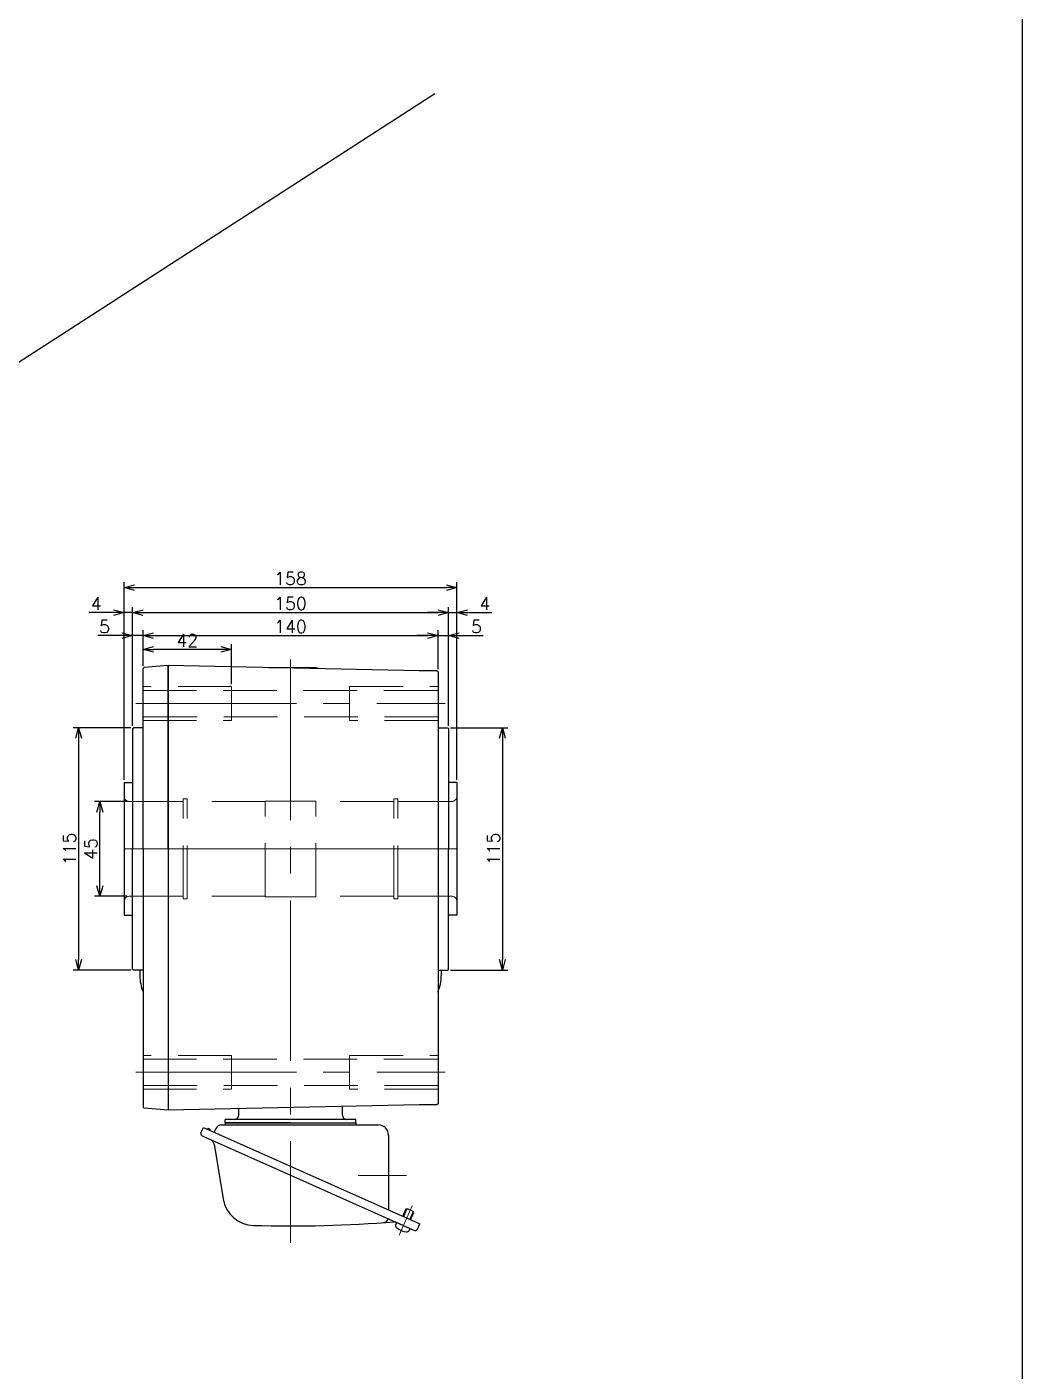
# Model space of a CAD drawing. Header units: millimetres. Extents: x -8731 to 85711, y -14522 to 31379.
# Drawn here: x 38883 to 39355, y -2088 to -1450 of the extents above; entities that cross this region are included whole.
import ezdxf

# ---------------------------------------------------------------- set-up
doc = ezdxf.new("R2010")
doc.units = ezdxf.units.MM
doc.header["$LTSCALE"] = 4
doc.header["$PDMODE"] = 99
doc.header["$PDSIZE"] = 1
doc.linetypes.add('CENTER2', pattern=[28.575, 19.05, -3.175, 3.175, -3.175])
doc.linetypes.add('HIDDEN', pattern=[9.525, 6.35, -3.175])
for name, color, linetype, lineweight in [('04_HIDDEN', 2, 'HIDDEN', 13), ('05_CENTER', 4, 'CENTER2', 13), ('08_DIM', 3, 'Continuous', 13)]:
    doc.layers.add(name, color=color, linetype=linetype, lineweight=lineweight)
doc.layers.add('10_DRAFT', color=8, linetype='Continuous', lineweight=0, plot=False)
doc.styles.add('KSS_TXT', font='txt.shx', dxfattribs={"bigfont": 'extfont2.shx'})
doc.dimstyles.new('KSS_DIM', dxfattribs={"dimscale": 3, "dimtxt": 3, "dimasz": 2.5, "dimexe": 1.25, "dimexo": 0.625, "dimtad": 1, "dimdsep": 46, "dimtxsty": 'KSS_TXT', "dimblk": 'OPEN30', "dimcen": 0, "dimazin": 2, "dimtfac": 0.75, "dimtmove": 0, "dimatfit": 3, "dimldrblk": 'OPEN30', "dimfxl": 1, "dimtolj": 1, "dimarcsym": 0})

# ---------------------------------------------------------------- blocks, each defined once
blk = doc.blocks.new('_Open30')
at = {"color": 0, "linetype": 'ByBlock', "lineweight": -2}
for p, q in [((-1, 0.27), (0, 0)), ((0, 0), (-1, -0.27)), ((0, 0), (-1, 0))]:
    blk.add_line(p, q, dxfattribs=at)
blk = doc.blocks.new('*D3639')
at = {"layer": '08_DIM', "color": 0, "lineweight": -2, "transparency": 16777216}
for p, q in [((39083.62, -1782.95), (39110.87, -1782.95)), ((39108.37, -1787.95), (39108.37, -1892.95)), ((39083.62, -1897.95), (39110.87, -1897.95))]:
    blk.add_line(p, q, dxfattribs=at)
at = {"layer": 'Defpoints', "color": 0, "transparency": 16777216}
for p in [(39082.37, -1782.95), (39082.37, -1897.95), (39108.37, -1897.95)]:
    blk.add_point(p, dxfattribs=at)
at = {"layer": '08_DIM', "color": 0, "lineweight": -2, "transparency": 16777216, "xscale": 5, "yscale": 5, "zscale": 5}
for p, rotation in [((39108.37, -1782.95), 90), ((39108.37, -1897.95), 270)]:
    blk.add_blockref('_Open30', p, dxfattribs=dict(at, rotation=rotation))
at = {"layer": '08_DIM', "color": 0, "transparency": 16777216, "insert": (39104.12, -1840.45), "char_height": 6, "attachment_point": 5, "rotation": 90, "style": 'KSS_TXT'}
blk.add_mtext('\\A1;115', dxfattribs=at)
blk = doc.blocks.new('*D3640')
at = {"layer": '08_DIM', "color": 0, "lineweight": -2, "transparency": 16777216}
for p, q in [((39077.77, -1728.26), (39072.77, -1728.26)), ((39082.77, -1782.1), (39082.77, -1725.76)), ((39082.77, -1728.26), (39086.77, -1728.26)), ((39086.77, -1807.7), (39086.77, -1725.76)), ((39091.77, -1728.26), (39103.27, -1728.26))]:
    blk.add_line(p, q, dxfattribs=at)
at = {"layer": 'Defpoints', "color": 0, "transparency": 16777216}
for p in [(39086.77, -1728.26), (39082.77, -1783.35), (39086.77, -1808.95)]:
    blk.add_point(p, dxfattribs=at)
at = {"layer": '08_DIM', "color": 0, "lineweight": -2, "transparency": 16777216, "xscale": 5, "yscale": 5, "zscale": 5}
blk.add_blockref('_Open30', (39082.77, -1728.26), dxfattribs=at)
at = {"layer": '08_DIM', "color": 0, "lineweight": -2, "transparency": 16777216, "xscale": 5, "yscale": 5, "zscale": 5, "rotation": 180}
blk.add_blockref('_Open30', (39086.77, -1728.26), dxfattribs=at)
at = {"layer": '08_DIM', "color": 0, "transparency": 16777216, "insert": (39100.02, -1724.01), "char_height": 6, "attachment_point": 5, "style": 'KSS_TXT'}
blk.add_mtext('\\A1;4', dxfattribs=at)
blk = doc.blocks.new('*D3641')
at = {"layer": '08_DIM', "color": 0, "lineweight": -2, "transparency": 16777216}
for p, q in [((39072.77, -1739.21), (39067.77, -1739.21)), ((39077.77, -1753.66), (39077.77, -1736.71)), ((39077.77, -1739.21), (39082.77, -1739.21)), ((39082.77, -1782.1), (39082.77, -1736.71)), ((39087.77, -1739.21), (39099.27, -1739.21))]:
    blk.add_line(p, q, dxfattribs=at)
at = {"layer": 'Defpoints', "color": 0, "transparency": 16777216}
for p in [(39082.77, -1739.21), (39077.77, -1754.91), (39082.77, -1783.35)]:
    blk.add_point(p, dxfattribs=at)
at = {"layer": '08_DIM', "color": 0, "lineweight": -2, "transparency": 16777216, "xscale": 5, "yscale": 5, "zscale": 5}
blk.add_blockref('_Open30', (39077.77, -1739.21), dxfattribs=at)
at = {"layer": '08_DIM', "color": 0, "lineweight": -2, "transparency": 16777216, "xscale": 5, "yscale": 5, "zscale": 5, "rotation": 180}
blk.add_blockref('_Open30', (39082.77, -1739.21), dxfattribs=at)
at = {"layer": '08_DIM', "color": 0, "transparency": 16777216, "insert": (39096.02, -1734.96), "char_height": 6, "attachment_point": 5, "style": 'KSS_TXT'}
blk.add_mtext('\\A1;5', dxfattribs=at)
blk = doc.blocks.new('*D3642')
at = {"layer": '08_DIM', "color": 0, "lineweight": -2, "transparency": 16777216}
for p, q in [((38930.02, -1817.95), (38914.77, -1817.95)), ((38917.27, -1857.95), (38917.27, -1822.95)), ((38930.02, -1862.95), (38914.77, -1862.95))]:
    blk.add_line(p, q, dxfattribs=at)
at = {"layer": 'Defpoints', "color": 0, "transparency": 16777216}
for p in [(38917.27, -1817.95), (38931.27, -1817.95), (38931.27, -1862.95)]:
    blk.add_point(p, dxfattribs=at)
at = {"layer": '08_DIM', "color": 0, "lineweight": -2, "transparency": 16777216, "xscale": 5, "yscale": 5, "zscale": 5}
for p, rotation in [((38917.27, -1817.95), 90), ((38917.27, -1862.95), 270)]:
    blk.add_blockref('_Open30', p, dxfattribs=dict(at, rotation=rotation))
at = {"layer": '08_DIM', "color": 0, "transparency": 16777216, "insert": (38913.02, -1840.45), "char_height": 6, "attachment_point": 5, "rotation": 90, "style": 'KSS_TXT'}
blk.add_mtext('\\A1;45', dxfattribs=at)
blk = doc.blocks.new('*D3643')
at = {"layer": '08_DIM', "color": 0, "lineweight": -2, "transparency": 16777216}
for p, q in [((38931.92, -1782.95), (38904.67, -1782.95)), ((38907.17, -1787.95), (38907.17, -1892.95)), ((38931.92, -1897.95), (38904.67, -1897.95))]:
    blk.add_line(p, q, dxfattribs=at)
at = {"layer": 'Defpoints', "color": 0, "transparency": 16777216}
for p in [(38933.17, -1782.95), (38907.17, -1897.95), (38933.17, -1897.95)]:
    blk.add_point(p, dxfattribs=at)
at = {"layer": '08_DIM', "color": 0, "lineweight": -2, "transparency": 16777216, "xscale": 5, "yscale": 5, "zscale": 5}
for p, rotation in [((38907.17, -1782.95), 90), ((38907.17, -1897.95), 270)]:
    blk.add_blockref('_Open30', p, dxfattribs=dict(at, rotation=rotation))
at = {"layer": '08_DIM', "color": 0, "transparency": 16777216, "insert": (38902.92, -1840.45), "char_height": 6, "attachment_point": 5, "rotation": 90, "style": 'KSS_TXT'}
blk.add_mtext('\\A1;115', dxfattribs=at)
blk = doc.blocks.new('*D3644')
at = {"layer": '08_DIM', "color": 0, "lineweight": -2, "transparency": 16777216}
for p, q in [((38928.77, -1807.7), (38928.77, -1713.89)), ((39086.77, -1807.7), (39086.77, -1713.89)), ((38933.77, -1716.39), (39081.77, -1716.39))]:
    blk.add_line(p, q, dxfattribs=at)
at = {"layer": 'Defpoints', "color": 0, "transparency": 16777216}
for p in [(39086.77, -1716.39), (38928.77, -1808.95), (39086.77, -1808.95)]:
    blk.add_point(p, dxfattribs=at)
at = {"layer": '08_DIM', "color": 0, "lineweight": -2, "transparency": 16777216, "xscale": 5, "yscale": 5, "zscale": 5, "rotation": 180}
blk.add_blockref('_Open30', (38928.77, -1716.39), dxfattribs=at)
at = {"layer": '08_DIM', "color": 0, "lineweight": -2, "transparency": 16777216, "xscale": 5, "yscale": 5, "zscale": 5}
blk.add_blockref('_Open30', (39086.77, -1716.39), dxfattribs=at)
at = {"layer": '08_DIM', "color": 0, "transparency": 16777216, "insert": (39007.77, -1712.14), "char_height": 6, "attachment_point": 5, "style": 'KSS_TXT'}
blk.add_mtext('\\A1;158', dxfattribs=at)
blk = doc.blocks.new('*D3645')
at = {"layer": '08_DIM', "color": 0, "lineweight": -2, "transparency": 16777216}
for p, q in [((38923.77, -1728.26), (38912.27, -1728.26)), ((38928.77, -1807.7), (38928.77, -1725.76)), ((38932.77, -1728.26), (38928.77, -1728.26)), ((38932.77, -1782.1), (38932.77, -1725.76)), ((38937.77, -1728.26), (38942.77, -1728.26))]:
    blk.add_line(p, q, dxfattribs=at)
at = {"layer": 'Defpoints', "color": 0, "transparency": 16777216}
for p in [(38928.77, -1728.26), (38932.77, -1783.35), (38928.77, -1808.95)]:
    blk.add_point(p, dxfattribs=at)
at = {"layer": '08_DIM', "color": 0, "lineweight": -2, "transparency": 16777216, "xscale": 5, "yscale": 5, "zscale": 5}
blk.add_blockref('_Open30', (38928.77, -1728.26), dxfattribs=at)
at = {"layer": '08_DIM', "color": 0, "lineweight": -2, "transparency": 16777216, "xscale": 5, "yscale": 5, "zscale": 5, "rotation": 180}
blk.add_blockref('_Open30', (38932.77, -1728.26), dxfattribs=at)
at = {"layer": '08_DIM', "color": 0, "transparency": 16777216, "insert": (38915.52, -1724.01), "char_height": 6, "attachment_point": 5, "style": 'KSS_TXT'}
blk.add_mtext('\\A1;4', dxfattribs=at)
blk = doc.blocks.new('*D3646')
at = {"layer": '08_DIM', "color": 0, "lineweight": -2, "transparency": 16777216}
for p, q in [((38932.77, -1782.1), (38932.77, -1725.76)), ((38937.77, -1728.26), (39077.77, -1728.26)), ((39082.77, -1782.1), (39082.77, -1725.76))]:
    blk.add_line(p, q, dxfattribs=at)
at = {"layer": 'Defpoints', "color": 0, "transparency": 16777216}
for p in [(39082.77, -1728.26), (38932.77, -1783.35), (39082.77, -1783.35)]:
    blk.add_point(p, dxfattribs=at)
at = {"layer": '08_DIM', "color": 0, "lineweight": -2, "transparency": 16777216, "xscale": 5, "yscale": 5, "zscale": 5, "rotation": 180}
blk.add_blockref('_Open30', (38932.77, -1728.26), dxfattribs=at)
at = {"layer": '08_DIM', "color": 0, "lineweight": -2, "transparency": 16777216, "xscale": 5, "yscale": 5, "zscale": 5}
blk.add_blockref('_Open30', (39082.77, -1728.26), dxfattribs=at)
at = {"layer": '08_DIM', "color": 0, "transparency": 16777216, "insert": (39007.77, -1724), "char_height": 6, "attachment_point": 5, "style": 'KSS_TXT'}
blk.add_mtext('\\A1;150', dxfattribs=at)
blk = doc.blocks.new('*D3647')
at = {"layer": '08_DIM', "color": 0, "lineweight": -2, "transparency": 16777216}
for p, q in [((38927.77, -1739.21), (38916.27, -1739.21)), ((38932.77, -1782.1), (38932.77, -1736.71)), ((38937.77, -1739.21), (38932.77, -1739.21)), ((38937.77, -1753.66), (38937.77, -1736.71)), ((38942.77, -1739.21), (38947.77, -1739.21))]:
    blk.add_line(p, q, dxfattribs=at)
at = {"layer": 'Defpoints', "color": 0, "transparency": 16777216}
for p in [(38932.77, -1739.21), (38937.77, -1754.91), (38932.77, -1783.35)]:
    blk.add_point(p, dxfattribs=at)
at = {"layer": '08_DIM', "color": 0, "lineweight": -2, "transparency": 16777216, "xscale": 5, "yscale": 5, "zscale": 5}
blk.add_blockref('_Open30', (38932.77, -1739.21), dxfattribs=at)
at = {"layer": '08_DIM', "color": 0, "lineweight": -2, "transparency": 16777216, "xscale": 5, "yscale": 5, "zscale": 5, "rotation": 180}
blk.add_blockref('_Open30', (38937.77, -1739.21), dxfattribs=at)
at = {"layer": '08_DIM', "color": 0, "transparency": 16777216, "insert": (38919.52, -1734.96), "char_height": 6, "attachment_point": 5, "style": 'KSS_TXT'}
blk.add_mtext('\\A1;5', dxfattribs=at)
blk = doc.blocks.new('*D3648')
at = {"layer": '08_DIM', "color": 0, "lineweight": -2, "transparency": 16777216}
for p, q in [((38937.77, -1753.66), (38937.77, -1736.71)), ((38942.77, -1739.21), (39072.77, -1739.21)), ((39077.77, -1755.2), (39077.77, -1736.71))]:
    blk.add_line(p, q, dxfattribs=at)
at = {"layer": 'Defpoints', "color": 0, "transparency": 16777216}
for p in [(39077.77, -1739.21), (38937.77, -1754.91), (39077.77, -1756.45)]:
    blk.add_point(p, dxfattribs=at)
at = {"layer": '08_DIM', "color": 0, "lineweight": -2, "transparency": 16777216, "xscale": 5, "yscale": 5, "zscale": 5, "rotation": 180}
blk.add_blockref('_Open30', (38937.77, -1739.21), dxfattribs=at)
at = {"layer": '08_DIM', "color": 0, "lineweight": -2, "transparency": 16777216, "xscale": 5, "yscale": 5, "zscale": 5}
blk.add_blockref('_Open30', (39077.77, -1739.21), dxfattribs=at)
at = {"layer": '08_DIM', "color": 0, "transparency": 16777216, "insert": (39007.77, -1734.96), "char_height": 6, "attachment_point": 5, "style": 'KSS_TXT'}
blk.add_mtext('\\A1;140', dxfattribs=at)
blk = doc.blocks.new('GM-SHYM-RH 0.75kW、1／240c_1_1_1')
at = {"color": 0}
for p, q in [((9.5, 86.08), (9, 85.54)), ((9.5, 86.08), (9, 85.54)), ((9, 0), (9, 85.54)), ((21, 86.96), (9.5, 86.08)), ((21, 87), (21, -124)), ((21, 0), (21, 87)), ((140, 84.5), (21, 87)), ((89.5, 86), (68.6, 86)), ((148.5, 84.5), (140, 84.5)), ((149, 84), (148.5, 84.5)), ((149, 84), (149, -20)), ((4, 57.1), (4.4, 57.5)), ((9, 57.5), (4.4, 57.5)), ((149, 57.5), (153.6, 57.5)), ((154, 57.1), (153.6, 57.5)), ((4, 57.1), (4, 0)), ((154, 57.1), (154, 0)), ((0, 31.5), (0, -31.5)), ((0, 31.5), (4, 31.5)), ((158, 31.5), (154, 31.5)), ((158, 31.5), (158, -31.5)), ((4, -57.1), (4, 0)), ((9, 0), (9, -122.54)), ((21, 0), (21, -124)), ((154, -57.1), (154, 0)), ((149, -20), (149, -68)), ((0, -31.5), (4, -31.5)), ((158, -31.5), (154, -31.5)), ((4, -57.1), (4.4, -57.5)), ((154, -57.1), (153.6, -57.5)), ((9, -57.5), (4.4, -57.5)), ((7.5, -57.5), (7.5, -60.24)), ((149, -57.5), (153.6, -57.5)), ((150.5, -57.5), (150.5, -60.24)), ((149, -68), (149, -121)), ((149, -121), (148.5, -121.5)), ((9, -122.54), (9.5, -123.08)), ((9, -122.54), (9.5, -123.08)), ((21, -123.96), (9.5, -123.08)), ((140, -121.5), (21, -124)), ((54.4, -126.4), (54.4, -123.3)), ((103.6, -126.4), (103.6, -122.26)), ((148.5, -121.5), (140, -121.5)), ((36.51, -134.86), (37.65, -132.31)), ((37.65, -132.31), (140.33, -178.02)), ((39.34, -133.06), (40.34, -132.63)), ((40.34, -132.63), (40.66, -133.37)), ((40.34, -133.5), (40.66, -133.37)), ((42.76, -134.58), (43.57, -132.78)), ((46.31, -131), (120.5, -131)), ((48, -130), (48, -128.4)), ((110, -128.4), (48, -128.4)), ((48, -130), (110, -130)), ((48, -130), (48, -131)), ((79, -130), (48, -130)), ((79, -130), (110, -130)), ((110, -130), (110, -128.4)), ((110, -130), (110, -131)), ((37.02, -136.18), (79, -154.88)), ((42.76, -140.22), (47.02, -166.18)), ((125.5, -136), (125.5, -171.42)), ((79, -154.88), (137.87, -181.09)), ((132.29, -174.44), (133.86, -170.93)), ((132.61, -174.59), (134.32, -170.75)), ((133.86, -170.93), (134.32, -170.75)), ((134.32, -170.75), (137.34, -172.09)), ((135.63, -175.93), (137.34, -172.09)), ((137.51, -172.55), (137.34, -172.09)), ((129.38, -177.3), (128.98, -178.2)), ((129.38, -177.3), (135.77, -180.15)), ((129.38, -177.3), (135.77, -180.15)), ((135.95, -176.07), (137.51, -172.55)), ((139.19, -180.58), (140.33, -178.02)), ((135.77, -180.15), (135.37, -181.05))]:
    blk.add_line(p, q, dxfattribs=at)
for centre, radius, start, end in [((89.5, 76), 10, 71.71378, 90), ((27.5, -60.24), 20, 180, 202.33165), ((130.5, -60.24), 20, 342.49748, 0), ((79.5, -44), 74, 197.50252, 197.69223), ((79, -44), 74, 341.07536, 342.49748), ((52.4, -126.4), 2, 270, 0), ((105.6, -126.4), 2, 180, 270), ((46.31, -134), 3, 90, 156), ((120.5, -136), 5, 0, 90), ((37.42, -135.27), 1, 156, 246), ((39.8, -140.71), 3, 9.31812, 66), ((61.82, -163.75), 15, 189.31812, 268.31723), ((79, 421), 600, 268.31723, 274.71513), ((123.12, -175.37), 2, 274.23134, 336), ((125.77, -176.79), 1, 66, 156), ((128.4, -177.97), 1, 66, 94.71513), ((130.17, -178.73), 1.3, 156, 229.39847), ((135.18, -172.88), 9, 229.39847, 262.60155), ((134.19, -180.52), 1.3, 262.60155, 336.00002), ((138.28, -180.17), 1, 246, 336)]:
    blk.add_arc(centre, radius, start, end, dxfattribs=at)
at = {"layer": '04_HIDDEN', "color": 0}
for p, q in [((51, 77), (9, 77)), ((51, 61), (51, 77)), ((107, 61), (107, 77)), ((107, 77), (149, 77)), ((9, 75.25), (149, 75.25)), ((149, 62.75), (9, 62.75)), ((9, 61), (51, 61)), ((149, 61), (107, 61)), ((2.5, 22.5), (28.05, 22.5)), ((28.05, -23.75), (28.05, 23.75)), ((28.05, 23.75), (30, 23.75)), ((30, -23.75), (30, 23.75)), ((67, 22.5), (30, 22.5)), ((91, 22.7), (67, 22.7)), ((67, -22.7), (67, 22.7)), ((91, -22.7), (91, 22.7)), ((128, 22.5), (91, 22.5)), ((128, -23.75), (128, 23.75)), ((129.95, 23.75), (128, 23.75)), ((129.95, -23.75), (129.95, 23.75)), ((155.5, 22.5), (129.95, 22.5)), ((2.5, -22.5), (28.05, -22.5)), ((28.05, -23.75), (30, -23.75)), ((67, -22.5), (30, -22.5)), ((91, -22.7), (67, -22.7)), ((128, -22.5), (91, -22.5)), ((129.95, -23.75), (128, -23.75)), ((155.5, -22.5), (129.95, -22.5)), ((51, -98), (9, -98)), ((9, -99.75), (149, -99.75)), ((51, -114), (51, -98)), ((107, -114), (107, -98)), ((107, -98), (149, -98)), ((149, -112.25), (9, -112.25)), ((9, -114), (51, -114)), ((149, -114), (107, -114))]:
    blk.add_line(p, q, dxfattribs=at)
for centre, start, end in [((2.5, 25), 180, 270), ((155.5, 25), 270, 0), ((2.5, -25), 90, 180), ((155.5, -25), 0, 90)]:
    blk.add_arc(centre, 2.5, start, end, dxfattribs=at)
at = {"layer": '05_CENTER', "color": 0}
for p, q in [((79, 89.85), (79, -187.03)), ((5.62, 69), (152.38, 69)), ((5.62, -106), (152.38, -106)), ((111.12, -155), (133.99, -155)), ((130.49, -183.41), (136.68, -169.5))]:
    blk.add_line(p, q, dxfattribs=at)
at = {"layer": '10_DRAFT'}
blk.add_line((158, 0), (0, 0), dxfattribs=at)
blk = doc.blocks.new('*D3661')
at = {"layer": '08_DIM', "color": 0, "lineweight": -2, "transparency": 16777216}
for p, q in [((38937.77, -1753.66), (38937.77, -1743.29)), ((38974.77, -1745.79), (38942.77, -1745.79)), ((38979.77, -1762.2), (38979.77, -1743.29))]:
    blk.add_line(p, q, dxfattribs=at)
at = {"layer": 'Defpoints', "color": 0, "transparency": 16777216}
for p in [(38937.77, -1745.79), (38937.77, -1754.91), (38979.77, -1763.45)]:
    blk.add_point(p, dxfattribs=at)
at = {"layer": '08_DIM', "color": 0, "lineweight": -2, "transparency": 16777216, "xscale": 5, "yscale": 5, "zscale": 5, "rotation": 180}
blk.add_blockref('_Open30', (38937.77, -1745.79), dxfattribs=at)
at = {"layer": '08_DIM', "color": 0, "lineweight": -2, "transparency": 16777216, "xscale": 5, "yscale": 5, "zscale": 5}
blk.add_blockref('_Open30', (38979.77, -1745.79), dxfattribs=at)
at = {"layer": '08_DIM', "color": 0, "transparency": 16777216, "insert": (38958.77, -1741.54), "char_height": 6, "attachment_point": 5, "style": 'KSS_TXT'}
blk.add_mtext('\\A1;42', dxfattribs=at)

msp = doc.modelspace()

# ---------------------------------------------------------------- linework, layer by layer
at = {"color": 3}
msp.add_line((39076.30185, -1482.05506), (38157.67884, -2074.71479), dxfattribs=at)
msp.add_lwpolyline([(33092.99578, -584.3783), (39354.99345, -584.54941), (39354.99345, -3606.24229), (33092.99578, -3606.07118)], close=True)

# ---------------------------------------------------------------- block references
at = {"color": 4}
msp.add_blockref('GM-SHYM-RH 0.75kW、1／240c_1_1_1', (38928.76979, -1840.4467), dxfattribs=at)

# ---------------------------------------------------------------- dimensions: what is measured, and where the dimension line sits
at = {"layer": '08_DIM'}
for base, p1, p2, picture, middle in [((39086.76979, -1716.39472), (38928.76979, -1808.9467), (39086.76979, -1808.9467), '*D3644', (39007.76979, -1712.14056)), ((38928.76979, -1728.25879), (38932.76979, -1783.3467), (38928.76979, -1808.9467), '*D3645', (38915.51979, -1724.00879)), ((39082.76979, -1728.25879), (38932.76979, -1783.3467), (39082.76979, -1783.3467), '*D3646', (39007.76979, -1724.00462)), ((38932.76979, -1739.21023), (38937.76979, -1754.90676), (38932.76979, -1783.3467), '*D3647', (38919.51979, -1734.95606)), ((39077.76979, -1739.21023), (38937.76979, -1754.90676), (39077.76979, -1756.4467), '*D3648', (39007.76979, -1734.96023)), ((38937.76979, -1745.78515), (38979.76979, -1763.4467), (38937.76979, -1754.90676), '*D3661', (38958.76979, -1741.53515))]:
    dim = msp.add_linear_dim(base=base, p1=p1, p2=p2, dimstyle='KSS_DIM', override={"dimscale": 2}, dxfattribs=at)
    dim.commit()
    dim.dimension.update_dxf_attribs({"geometry": picture, "text_midpoint": middle})
for base, p1, p2, angle, picture, middle in [((39086.76956, -1728.25879), (39082.76956, -1783.3467), (39086.76956, -1808.9467), 180, '*D3640', (39100.01956, -1724.00879)), ((39082.76956, -1739.21023), (39077.76956, -1754.90676), (39082.76956, -1783.3467), 180, '*D3641', (39096.01956, -1734.95606)), ((38907.16983, -1897.9467), (38933.16979, -1782.9467), (38933.16979, -1897.9467), 90, '*D3643', (38902.91567, -1840.4467)), ((39108.36952, -1897.9467), (39082.36956, -1782.9467), (39082.36956, -1897.9467), 90, '*D3639', (39104.11535, -1840.4467)), ((38917.27441, -1817.9467), (38931.26979, -1862.9467), (38931.26979, -1817.9467), 90, '*D3642', (38913.02024, -1840.4467))]:
    dim = msp.add_linear_dim(base=base, p1=p1, p2=p2, angle=angle, dimstyle='KSS_DIM', override={"dimscale": 2}, dxfattribs=at)
    dim.commit()
    dim.dimension.update_dxf_attribs({"geometry": picture, "text_midpoint": middle})

doc.saveas('drawing.dxf')
